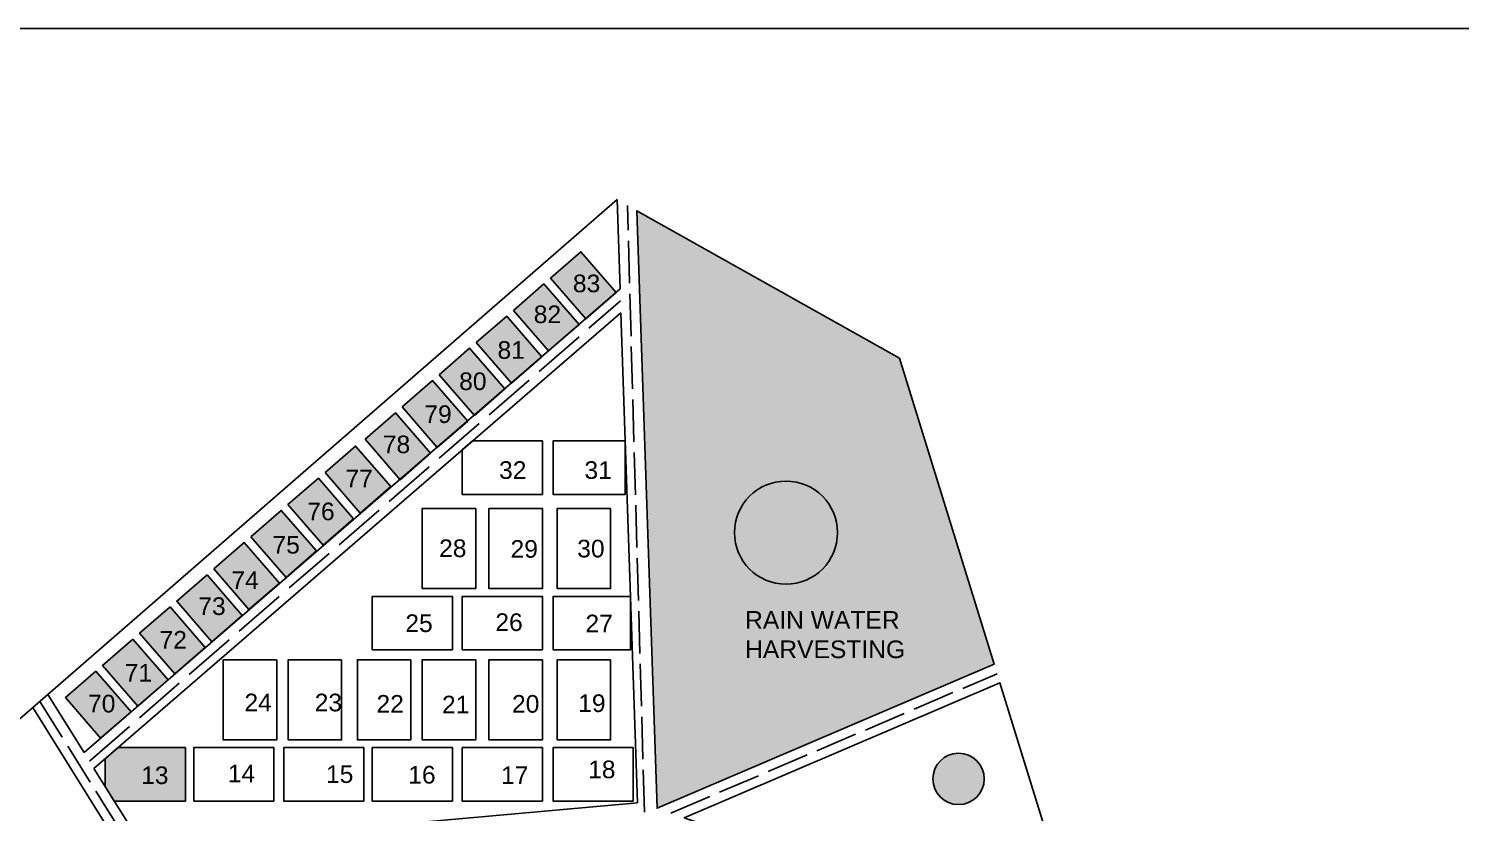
# Model space of a CAD drawing. Header units: metres. Extents: x 368 to 3789, y -155 to 1148.
# Drawn here: x 802.9 to 1127.8, y 907.4 to 1085.2 of the extents above; entities that cross this region are included whole.
import ezdxf

# ---------------------------------------------------------------- set-up
doc = ezdxf.new("R2010")
doc.units = ezdxf.units.M
doc.linetypes.add('ACAD_ISO02W100', pattern=[15, 12, -3])
doc.styles.get("Standard").update_dxf_attribs({"font": 'arial.ttf'})

msp = doc.modelspace()

# ---------------------------------------------------------------- hatches: boundary and pattern name
h = msp.add_hatch(color=250)
h.dxf.hatch_style = 1
h.paths.add_polyline_path([(945.5467981714419, 908.3228655843279), (1022.025377740615, 941.0166853450205), (1000.555973508378, 1010.400726691375), (940.9496976710079, 1043.861626386075)])
h.paths.add_polyline_path([(963.1033502864309, 970.8462352400529, -1), (986.4857923685743, 970.8462352400529, -1)], flags=16)
h.paths.add_polyline_path([(964.4717096305365, 941.2856609863504), (1002.8673440098, 941.2856609863504), (1002.8673440098, 947.4902994583833), (964.4717096305365, 947.4902994583833)], flags=24)
h.paths.add_polyline_path([(964.5058160425419, 948.0546468890334), (1001.586307174875, 948.0546468890334), (1001.586307174875, 954.0546468890334), (964.5058160425419, 954.0546468890334)], flags=24)
h = msp.add_hatch(color=105)
h.dxf.hatch_style = 1
h.paths.add_polyline_path([(910.968578111042, 1003.477278308325), (903.0149432921435, 1012.650010029464), (896.1094110684071, 1006.662253796371), (904.0542330136773, 997.4996857459728)])
h.paths.add_polyline_path([(919.3959090065173, 1010.762877995919), (911.431532895253, 1019.947997385771), (904.5260006715166, 1013.960241152679), (912.4815639091526, 1004.785285433566)])
h.paths.add_polyline_path([(927.8232399019921, 1018.048477683512), (919.8481224983625, 1027.245984742079), (912.9425902746261, 1021.258228508987), (920.9088948046278, 1012.07088512116)])
h.paths.add_polyline_path([(929.3362257001027, 1019.356484808754), (936.2505707974674, 1025.334077371106), (928.264712101472, 1034.543972098386), (921.3591798777356, 1028.556215865294)])
h.paths.add_polyline_path([(902.5412472155667, 996.1916786207314), (894.598353689034, 1005.352022673156), (887.6928214652976, 999.3642664400636), (895.626902118202, 990.214086058379)])
h.paths.add_polyline_path([(894.1139163200919, 988.9060789331379), (886.1817640859244, 998.0540353168485), (879.2762318621885, 992.066279083756), (887.1995712227272, 982.9284863707854)])
h.paths.add_polyline_path([(878.1950538953565, 975.2956133712573), (885.1005861190929, 981.2833696043499), (877.1147274230975, 990.4932643316301), (870.2091951993611, 984.5055080985376)])
h.paths.add_polyline_path([(869.778464292247, 967.9976260149497), (876.6839965159834, 973.9853822480425), (868.698137819988, 983.1952769753227), (861.7926055962516, 977.2075207422299)])
h.paths.add_polyline_path([(868.2674069128739, 966.6873948917346), (860.2815482168785, 975.8972896190148), (853.3760159931421, 969.9095333859223), (861.3618746891375, 960.699638658642)])
h.paths.add_polyline_path([(852.9452850860284, 953.4016513023344), (859.8508173097644, 959.3894075354269), (851.864958613769, 968.5993022627072), (844.9594263900326, 962.611546029615)])
h.paths.add_polyline_path([(899.6109317921382, 1002.093690947529), (907.8687762668992, 1002.093690947529), (907.8687762668992, 1008.220566800189), (899.6109317921382, 1008.220566800189)], flags=25)
h.paths.add_polyline_path([(908.3078616910516, 1009.18926484858), (916.5657061658126, 1009.18926484858), (916.5657061658126, 1015.316140701241), (908.3078616910516, 1015.316140701241)], flags=25)
h.paths.add_polyline_path([(916.5301923597854, 1017.276275177915), (924.7880368345463, 1017.276275177915), (924.7880368345463, 1023.403151030575), (916.5301923597854, 1023.403151030575)], flags=24)
h.paths.add_polyline_path([(925.4188886337997, 1024.279505764188), (933.6780973650416, 1024.279505764188), (933.6780973650416, 1030.410474386289), (925.4188886337997, 1030.410474386289)], flags=24)
h.paths.add_polyline_path([(891.7116118701033, 994.6280025831322), (899.9694563448643, 994.6280025831322), (899.9694563448643, 1000.754878435793), (891.7116118701033, 1000.754878435793)], flags=25)
h.paths.add_polyline_path([(882.2864293836083, 987.7800380156034), (890.5442738583693, 987.7800380156034), (890.5442738583693, 993.9069138682639), (882.2864293836083, 993.9069138682639)], flags=25)
h.paths.add_polyline_path([(873.8644828929241, 980.1556478174521), (882.0541145436746, 980.1556478174521), (882.0541145436746, 986.0778851980797), (873.8644828929241, 986.0778851980797)], flags=25)
h.paths.add_polyline_path([(865.145468529483, 972.5728392420035), (873.403313004244, 972.5728392420035), (873.403313004244, 978.699715094664), (865.145468529483, 978.699715094664)], flags=25)
h.paths.add_polyline_path([(857.2716950516483, 965.0297585515311), (865.4954331144045, 965.0297585515311), (865.4954331144045, 971.054315168175), (857.2716950516483, 971.054315168175)], flags=25)
h.paths.add_polyline_path([(847.9523557380307, 957.0748114899857), (856.1679082619053, 957.0748114899857), (856.1679082619053, 963.0748114899857), (847.9523557380307, 963.0748114899857)], flags=25)
h = msp.add_hatch(color=140)
h.dxf.hatch_style = 1
h.paths.add_polyline_path([(963.1033502864309, 970.8462352400529, 1), (986.4857923685743, 970.8462352400529, 1)])
h = msp.add_hatch(color=105)
h.dxf.hatch_style = 1
h.paths.add_polyline_path([(851.4342277066548, 952.0914201791193), (843.4483690106595, 961.3013149064), (836.5428367869231, 955.3135586733074), (844.5286954829189, 946.1036639460267)])
h.paths.add_polyline_path([(843.0176381035453, 944.7934328228116), (835.03177940755, 954.0033275500923), (828.1262471838136, 948.0155713169997), (836.1121058798094, 938.805676589719)])
h.paths.add_polyline_path([(834.6010485004358, 937.495445466504), (826.6151898044404, 946.7053401937847), (819.7096575807041, 940.7175839606921), (827.6955162766999, 931.5076892334114)])
h.paths.add_polyline_path([(826.1844588973267, 930.1974581101963), (818.1986002013309, 939.407352837477), (811.293067977595, 933.4195966043844), (819.2789266735904, 924.2097018771037)])
h.paths.add_polyline_path([(840.4134015346626, 951.0750698712084), (848.6726102659045, 951.0750698712084), (848.6726102659045, 957.2060384933093), (840.4134015346626, 957.2060384933093)], flags=24)
h.paths.add_polyline_path([(831.6448211135471, 943.5322744981711), (839.8685591763033, 943.5322744981711), (839.8685591763033, 949.5568311148149), (831.6448211135471, 949.5568311148149)], flags=25)
h.paths.add_polyline_path([(823.7455011915122, 936.0665861337745), (831.9692392542684, 936.0665861337745), (831.9692392542684, 942.0911427504184), (823.7455011915122, 942.0911427504184)], flags=24)
h.paths.add_polyline_path([(815.4010356346553, 928.9728958977837), (823.6588801094163, 928.9728958977837), (823.6588801094163, 935.0997717504442), (815.4010356346553, 935.0997717504442)], flags=24)
h = msp.add_hatch(color=153)
h.dxf.hatch_style = 1
h.paths.add_polyline_path([(823.2551442348736, 922.0952813712825), (820.3264527513024, 919.5633677651346), (820.3264527513024, 913.2551049199819), (822.3753763908906, 909.9752813712826), (838.5064527513023, 909.9752813712826), (838.5064527513023, 922.0952813712825)])
h.paths.add_polyline_path([(827.4550727285057, 912.7326765331729), (835.7142814597471, 912.7326765331729), (835.7142814597471, 918.8636451552738), (827.4550727285057, 918.8636451552738)], flags=24)
h.paths.add_polyline_path([(946.4280482938036, 875.4801951414571), (954.6374907525064, 874.995507363538), (954.9925639488055, 881.0095912881617), (946.7831214901026, 881.4942790660808)], flags=9)
h.paths.add_polyline_path([(958.1936296561732, 884.7132134379113), (966.4030721148761, 884.2285256599922), (966.7581453111751, 890.2426095846159), (958.5487028524723, 890.7272973625351)], flags=9)
h.paths.add_polyline_path([(977.6543951623304, 877.6727137685735), (985.897884744701, 877.1860158389542), (986.2589883961003, 883.3022411345804), (978.0154988137298, 883.7889390642)], flags=9)
h.paths.add_polyline_path([(945.1408695520955, 852.6297021303413), (950.2819852258853, 852.3261692236318), (950.6430888772846, 858.4423945192581), (945.5019732034949, 858.7459274259678)], flags=9)
h.paths.add_polyline_path([(960.3222929905884, 864.3923374966577), (965.4634086643781, 864.0888045899482), (965.8245123157775, 870.2050298855744), (960.6833966419878, 870.5085627922841)], flags=9)
h = msp.add_hatch(color=3)
h.dxf.hatch_style = 1
h.paths.add_polyline_path([(1019.76276406005, 914.9934992810886, 1), (1008.103790052081, 914.9934992810886, 1)])

# ---------------------------------------------------------------- linework, layer by layer
for p, q in [((936.4617165676914, 1046.38102360424, 845.6569999999999), (807.269582952254, 934.1559468116939)), ((937.149220528305, 1026.11097841836, 724.2764427900698), (936.4617165676914, 1046.38102360424, 845.6569999999999)), ((945.5467981714419, 908.3228655843279, 18.04759338759693), (940.9496976710079, 1043.861626386075, 829.6772744659569)), ((937.149220528305, 1026.11097841836), (815.5155470924769, 920.9561833621044)), ((937.3321628035051, 1020.717193949972), (817.767605048228, 917.351191661295)), ((941.102167147222, 909.5641493479922, 26.37375318648482), (937.3321628035048, 1020.717193949971, 691.9775229682573)), ((938.3185222511368, 991.6358333783487), (938.3185222511368, 979.5158333783488)), ((939.5138543740261, 956.393220199106), (939.5138543740261, 944.2732201991062)), ((1022.025377740615, 941.0166853450204, 859.7022346353402), (945.5467981714414, 908.3228655843278, 62.59239338759357)), ((1023.333071970241, 936.7905265976563, 855.305403826459), (951.714405251384, 906.1742704590389, 108.8487570080031)), ((1023.333071970241, 936.7905265976561, 809.0490402060478), (1042.60405893777, 874.5112503738495, 62.59239338758778)), ((807.2695829522545, 934.1559468116936, 845.6569999999999), (730.239240428328, 867.2421505674404, 845.6569999999999)), ((855.9046680541524, 847.9066357087096), (803.8694015684887, 931.2023179317998))]:
    msp.add_line(p, q)
at = {"linetype": 'ACAD_ISO02W100', "ltscale": 0.8}
for p, q in [((942.6642856972376, 907.4716241192853), (938.7950911421572, 1045.071147899215)), ((948.6605569804321, 907.2381325733555), (1022.696964809812, 938.8462746306499)), ((805.4590624645689, 932.5832055380667), (912.4230862169554, 761.5284110368232))]:
    msp.add_line(p, q, dxfattribs=at)
at = {"linetype": 'ACAD_ISO02W100'}
msp.add_line((816.7370510586866, 919.0008555032247), (937.2400981985818, 1023.431583697117), dxfattribs=at)
for points in [[(2219.885244345462, 1085.156152961768), (2803.979029964767, 1085.156152961768), (2803.979029964767, 398.6703189923353), (639.140548848171, 398.6703189923353), (639.140548848171, 1085.156152961768), (1370.605199252237, 1085.156152961768)], [(901.3331323248408, 989.5952968200212), (901.3331323248408, 979.5158333783488), (919.5131323248406, 979.5158333783488), (919.5131323248406, 991.6358333783487), (903.6934427342396, 991.6358333783487)], [(901.3331323248408, 989.5952968200212), (903.6934427342396, 991.6358333783487), (919.5131323248406, 991.6358333783487), (919.5131323248406, 979.5158333783488), (901.3331323248408, 979.5158333783488), (901.3331323248408, 989.5952968200212)], [(938.3185222511368, 991.6358333783487), (921.9329204560659, 991.6358333783487), (921.9329204560659, 979.5158333783488), (938.3185222511368, 979.5158333783488)], [(938.3185222511368, 991.6358333783487), (938.3185222511368, 979.5158333783488), (921.9329204560659, 979.5158333783488), (921.9329204560659, 991.6358333783487), (938.3185222511368, 991.6358333783487)], [(939.5138543740261, 956.393220199106), (921.9329204560659, 956.393220199106), (921.9329204560659, 944.2732201991062), (939.5138543740261, 944.2732201991062)], [(807.269582952254, 934.1559468116939), (815.5155470924769, 920.9561833621045)], [(822.3753763908906, 909.9752813712826), (820.3264527513024, 913.2551049199819), (820.3264527513024, 919.5633677651346), (823.2551442348736, 922.0952813712825), (838.5064527513023, 922.0952813712825), (838.5064527513023, 909.9752813712826), (822.3753763908906, 909.9752813712826)], [(820.3264527513024, 919.5633677651346), (820.3264527513024, 913.2551049199819)], [(822.3753763908906, 909.9752813712826), (838.5064527513023, 909.9752813712826), (838.5064527513023, 922.0952813712825), (823.2551442348736, 922.0952813712825)], [(817.7676050482278, 917.3511916612949), (828.9294330009006, 899.4838463594137), (941.1021671472217, 909.5641493479922)]]:
    msp.add_lwpolyline(points)
for points, elevation in [([(1022.025377740615, 941.0166853450205), (1000.555973508378, 1010.400726691375), (940.9496976710079, 1043.861626386075)], 845.6569999999999), ([(940.9496976710079, 1043.861626386075), (1000.555973508378, 1010.400726691375), (1022.025377740615, 941.0166853450205), (945.5467981714419, 908.3228655843279), (940.9496976710079, 1043.861626386075)], 829.6772744659569), ([(945.5467981714419, 908.3228655843279), (1022.025377740615, 941.0166853450205), (1000.555973508378, 1010.400726691375), (940.9496976710079, 1043.861626386075), (945.5467981714419, 908.3228655843279)], 18.04759338759693), ([(1042.60405893777, 874.5112503738495), (1023.333071970241, 936.7905265976563), (951.714405251384, 906.1742704590389), (1042.60405893777, 874.5112503738495)], 62.59239338758778)]:
    msp.add_lwpolyline(points, dxfattribs=dict(elevation=elevation))
for points in [[(921.3591798777356, 1028.556215865294), (928.264712101472, 1034.543972098386), (936.2505707974674, 1025.334077371106), (929.345038573731, 1019.346321138014)], [(912.9425902746261, 1021.258228508987), (919.8481224983625, 1027.245984742079), (927.8339811943579, 1018.036090014798), (920.928448970622, 1012.048333781706)], [(904.5260006715166, 1013.960241152679), (911.431532895253, 1019.947997385771), (919.4173915912484, 1010.738102658491), (912.5118593675124, 1004.750346425398)], [(896.1094110684071, 1006.662253796371), (903.0149432921435, 1012.650010029464), (911.0008019881388, 1003.440115302183), (904.0952697644029, 997.4523590690906)], [(887.6928214652976, 999.3642664400636), (894.598353689034, 1005.352022673156), (902.5842123850293, 996.1421279458755), (895.6786801612934, 990.1543717127829)], [(879.2762318621885, 992.066279083756), (886.1817640859244, 998.0540353168485), (894.1676227819203, 988.8441405895678), (887.2620905581839, 982.8563843564752)], [(870.2091951993611, 984.5055080985376), (877.1147274230975, 990.4932643316301), (885.1005861190929, 981.2833696043499), (878.1950538953565, 975.2956133712573)], [(861.7926055962516, 977.2075207422299), (868.698137819988, 983.1952769753227), (876.6839965159834, 973.9853822480425), (869.778464292247, 967.9976260149497)], [(853.3760159931421, 969.9095333859223), (860.2815482168785, 975.8972896190148), (868.2674069128739, 966.6873948917346), (861.3618746891375, 960.699638658642)], [(904.3965795971435, 976.3322706440341), (892.2765795971436, 976.3322706440341), (892.2765795971436, 958.1522706440342), (904.3965795971435, 958.1522706440342)], [(919.5131323248406, 976.3322706440341), (907.3931323248407, 976.3322706440341), (907.3931323248407, 958.1522706440342), (919.5131323248406, 958.1522706440342)], [(935.0051737660815, 976.3322706440341), (922.8851737660816, 976.3322706440341), (922.8851737660816, 958.1522706440342), (935.0051737660815, 958.1522706440342)], [(844.9594263900326, 962.611546029615), (851.864958613769, 968.5993022627072), (859.8508173097644, 959.3894075354269), (852.9452850860284, 953.4016513023344)], [(843.4483690106595, 961.3013149064), (851.4342277066548, 952.0914201791193), (844.5286954829189, 946.1036639460267), (836.5428367869231, 955.3135586733074)], [(899.1103490537052, 944.2732201991062), (899.1103490537052, 956.393220199106), (880.9303490537054, 956.393220199106), (880.9303490537054, 944.2732201991062)], [(919.5131323248406, 944.2732201991062), (919.5131323248406, 956.393220199106), (901.3331323248408, 956.393220199106), (901.3331323248408, 944.2732201991062)], [(835.03177940755, 954.0033275500923), (843.0176381035453, 944.7934328228116), (836.1121058798094, 938.805676589719), (828.1262471838136, 948.0155713169997)], [(826.6151898044404, 946.7053401937847), (834.6010485004358, 937.495445466504), (827.6955162766999, 931.5076892334114), (819.7096575807041, 940.7175839606921)], [(818.1986002013309, 939.407352837477), (826.1844588973267, 930.1974581101963), (819.2789266735904, 924.2097018771037), (811.293067977595, 933.4195966043844)], [(859.227747681829, 942.0343318162105), (847.1077476818291, 942.0343318162105), (847.1077476818291, 923.8543318162106), (859.227747681829, 923.8543318162106)], [(873.9690800339831, 942.0343318162105), (861.8490800339832, 942.0343318162105), (861.8490800339832, 923.8543318162106), (873.9690800339831, 923.8543318162106)], [(889.6552472449894, 942.0343318162105), (877.5352472449895, 942.0343318162105), (877.5352472449895, 923.8543318162106), (889.6552472449894, 923.8543318162106)], [(904.3965795971435, 942.0343318162105), (892.2765795971436, 942.0343318162105), (892.2765795971436, 923.8543318162106), (904.3965795971435, 923.8543318162106)], [(919.5131323248406, 942.0343318162105), (907.3931323248407, 942.0343318162105), (907.3931323248407, 923.8543318162106), (919.5131323248406, 923.8543318162106)], [(935.0051737660815, 942.0343318162105), (922.8851737660816, 942.0343318162105), (922.8851737660816, 923.8543318162106), (935.0051737660815, 923.8543318162106)], [(858.5967508816902, 909.9752813712826), (858.5967508816902, 922.0952813712825), (840.4167508816904, 922.0952813712825), (840.4167508816904, 909.9752813712826)], [(879.0200509233173, 909.9752813712826), (879.0200509233173, 922.0952813712825), (860.8400509233174, 922.0952813712825), (860.8400509233174, 909.9752813712826)], [(899.1103490537052, 909.9752813712826), (899.1103490537052, 922.0952813712825), (880.9303490537054, 922.0952813712825), (880.9303490537054, 909.9752813712826)], [(919.5131323248406, 909.9752813712826), (919.5131323248406, 922.0952813712825), (901.3331323248408, 922.0952813712825), (901.3331323248408, 909.9752813712826)], [(940.1129204560657, 909.9752813712826), (940.1129204560657, 922.0952813712825), (921.9329204560659, 922.0952813712825), (921.9329204560659, 909.9752813712826)]]:
    msp.add_lwpolyline(points, close=True)
for centre, radius in [((974.7945713275026, 970.8462352400529), 11.69122104107174), ((1013.933277056065, 914.9934992810886), 5.829487003984799)]:
    msp.add_circle(centre, radius)

# ---------------------------------------------------------------- texts
for s, p in [('83', (926.4407167374834, 1025.372275204843)), ('82', (917.5513383352286, 1018.365633977369)), ('81', (909.3290076664948, 1010.278623648035)), ('80', (900.6320777675814, 1003.183049746983)), ('79', (892.7327578455465, 995.7173613825867)), ('78', (883.3075753590515, 988.8693968150578)), ('77', (874.8515224563621, 981.14268738089)), ('32', (909.6833915868028, 983.0409866021168)), ('31', (929.0634828945367, 983.0409866021168)), ('76', (866.1666145049262, 973.6621980414579)), ('75', (858.2757878210891, 966.1020641449827)), ('28', (896.0783197121764, 965.3103314082896)), ('29', (912.2944041540486, 965.1544489002158)), ('30', (927.4190237927851, 965.2323901542536)), ('74', (848.9523557380307, 958.0748114899857)), ('73', (841.4352296383463, 952.1678393118632)), ('25', (888.4186451276801, 948.3060433641481)), ('26', (908.8446844057944, 948.5398671262597)), ('27', (929.2901111041974, 948.2409700844732)), ('RAIN WATER', (965.5058160425419, 949.0546468890334)), ('72', (832.6489138829879, 944.5363672676117)), ('HARVESTING', (965.5058160425419, 942.3879802223669)), ('71', (824.749593960953, 937.0706789032151)), ('70', (816.4221816100985, 930.0622546972381)), ('24', (851.9107071773597, 930.323695925676)), ('23', (867.8522986193402, 930.323695925676)), ('22', (881.8709632030968, 930.0121309298561)), ('21', (896.7383808716277, 929.8564884461744)), ('20', (912.6177011271611, 930.0121309298561)), ('19', (927.6407883762495, 930.1677734135378)), ('13', (828.4769008321891, 913.8254459738278)), ('14', (848.1393843396017, 914.1986839037677)), ('15', (870.4152451428599, 914.0742712604538)), ('16', (889.0821611388437, 913.9498586171417)), ('17', (910.1268368981091, 913.8255259819584)), ('18', (929.8981482344643, 915.1484737585656))]:
    msp.add_text(s, height=4).set_placement(p)

doc.saveas('drawing.dxf')
